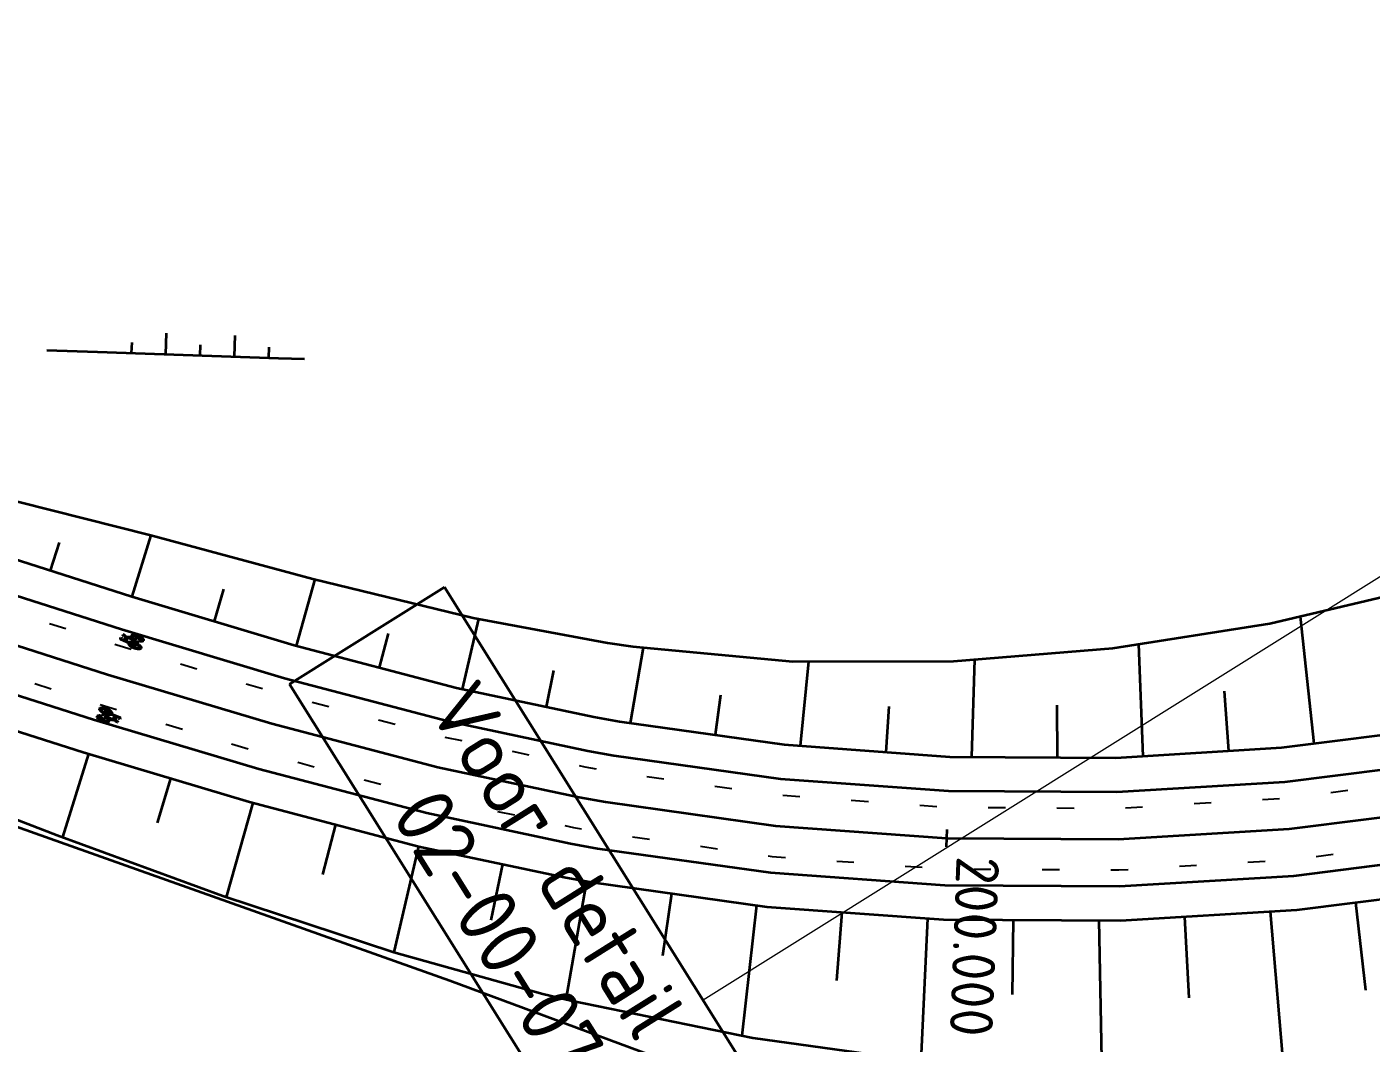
# Model space of a CAD drawing. Header units: metres. Extents: x 134219 to 139178, y 438661 to 444352.
# Drawn here: x 135931 to 136009.4, y 442028.5 to 442087.7 of the extents above; entities that cross this region are included whole.
import ezdxf
from ezdxf.enums import TextEntityAlignment as Align

# ---------------------------------------------------------------- set-up
doc = ezdxf.new("R2010")
doc.units = ezdxf.units.M
doc.linetypes.add('13strp', pattern=[4, 1, -3])
for name, color, linetype, lineweight in [('N-WE-KL-ET_LS_OV-T35', 3, 'Continuous', 35), ('Utd-ondergr-nw', 8, '13strp', 35), ('X-XX-AL-AANPIJLING-G', 7, 'Continuous', 18)]:
    doc.layers.add(name, color=color, linetype=linetype, lineweight=lineweight)
doc.layers.add('Utd-weg-nw', color=8, linetype='Continuous')
doc.styles.add('alm a2ee v011$0$rtw_iso', font='NLCS-ISO.ttf')
doc.styles.add('ISO18', font='NLCS-ISO.ttf')
doc.styles.add('NLCS-ISO', font='NLCS-ISO.ttf')
doc.dimstyles.new('UTD', dxfattribs={"dimtxt": 1.8, "dimasz": 1.8, "dimexe": 0, "dimexo": 0, "dimgap": 0.5, "dimtad": 1, "dimdec": 1, "dimzin": 1, "dimdsep": 46, "dimtxsty": 'ISO18', "dimcen": 2.5, "dimclrd": 256, "dimclre": 256, "dimclrt": 1, "dimadec": 0, "dimazin": 0, "dimtfac": 1, "dimtdec": 1, "dimtmove": 0, "dimatfit": 3, "dimfxl": 0, "dimlwd": -1, "dimlwe": -1, "dimarcsym": 0})

# ---------------------------------------------------------------- blocks, each defined once
blk = doc.blocks.new('Dwm A2 aanvulling$0$fiets_250')
h = blk.add_hatch(color=256)
h.paths.add_polyline_path([(-0.045, 1.35), (-0.07, 1.35), (-0.07, 1.35), (-0.095, 1.35, 0.236068), (-0.119, 1.325), (-0.132, 1.288), (-0.183, 0.766, 0.006813), (-0.189, 0.773, 0.22312), (-0.231, 0.793, 0.22312), (-0.273, 0.773, 0.090648), (-0.327, 0.677, 0.047451), (-0.356, 0.559, 0.035374), (-0.367, 0.396, 0.035374), (-0.356, 0.234, 0.047451), (-0.327, 0.116, 0.090648), (-0.273, 0.02, 0.22312), (-0.231, 0, 0.22312), (-0.189, 0.02, 0.090648), (-0.134, 0.116, 0.047451), (-0.106, 0.234, 0.035374), (-0.095, 0.396, 0.035374), (-0.106, 0.559, 0.047451), (-0.134, 0.677, 0.038864), (-0.153, 0.72), (-0.148, 0.783), (0.017, 0.355), (0.017, 0.297, 0.544665), (0.054, 0.26), (0.11, 0.272, 0.008345), (0.115, 0.234, 0.047451), (0.144, 0.116, 0.090648), (0.198, 0.02, 0.22312), (0.24, 0, 0.22312), (0.282, 0.02, 0.090648), (0.336, 0.116, 0.047451), (0.365, 0.234, 0.035374), (0.376, 0.396, 0.035374), (0.365, 0.559, 0.047451), (0.336, 0.677, 0.090648), (0.282, 0.773, 0.22312), (0.24, 0.793, 0.22312), (0.198, 0.773, 0.006813), (0.192, 0.766), (0.141, 1.04), (0.153, 1.139), (0.166, 1.127), (0.19, 1.239, 0.548946), (0.178, 1.251), (0.091, 1.251), (0.091, 1.201), (0.123, 1.17), (0.116, 1.078), (-0.122, 1.078), (-0.11, 1.214, -0.281777), (-0.07, 1.239), (-0.045, 1.239)])
h.paths.add_polyline_path([(0.104, 0.966), (0.042, 0.458), (0.017, 0.458), (-0.14, 0.868), (-0.132, 0.966)], flags=16)
h.paths.add_polyline_path([(0.128, 0.879), (0.161, 0.717, 0.035986), (0.144, 0.677, 0.047451), (0.115, 0.559, 0.021905), (0.105, 0.458), (0.079, 0.458)], flags=16)
h.paths.add_polyline_path([(-0.205, 0.692, -0.01664), (-0.196, 0.677), (-0.218, 0.508), (-0.243, 0.446), (-0.243, 0.372, 0.720759), (-0.231, 0.359, 0.162278), (-0.218, 0.372), (-0.194, 0.421), (-0.169, 0.545), (-0.164, 0.596, -0.030907), (-0.151, 0.524, -0.028874), (-0.144, 0.396, -0.028874), (-0.151, 0.269, -0.039407), (-0.169, 0.177, -0.080527), (-0.205, 0.1, -0.24906), (-0.231, 0.087, -0.24906), (-0.256, 0.1, -0.080527), (-0.292, 0.177, -0.039407), (-0.31, 0.269, -0.028874), (-0.317, 0.396, -0.028874), (-0.31, 0.524, -0.039407), (-0.292, 0.615, -0.080527), (-0.256, 0.692, -0.24906), (-0.231, 0.706, -0.24906)], flags=16)
h.paths.add_polyline_path([(0.24, 0.706, -0.24906), (0.265, 0.692, -0.080527), (0.301, 0.615, -0.039407), (0.319, 0.524, -0.028874), (0.327, 0.396, -0.028874), (0.319, 0.269, -0.039407), (0.301, 0.177, -0.080527), (0.265, 0.1, -0.24906), (0.24, 0.087, -0.24906), (0.214, 0.1, -0.080527), (0.179, 0.177, -0.039407), (0.161, 0.269, -0.003097), (0.159, 0.283), (0.24, 0.31), (0.265, 0.359), (0.265, 0.433, 0.414214), (0.24, 0.458), (0.155, 0.458, -0.014843), (0.161, 0.524, -0.039407), (0.179, 0.615, -0.080527), (0.214, 0.692, -0.24906)], flags=16)
for points in [[(-0.189, 0.773, 0.22312), (-0.231, 0.793, 0.22312), (-0.273, 0.773, 0.090648), (-0.327, 0.677, 0.047451), (-0.356, 0.559, 0.035374), (-0.367, 0.396, 0.035374), (-0.356, 0.234, 0.047451), (-0.327, 0.116, 0.090648), (-0.273, 0.02, 0.22312), (-0.231, 0, 0.22312), (-0.189, 0.02, 0.090648), (-0.134, 0.116, 0.047451), (-0.106, 0.234, 0.035374), (-0.095, 0.396, 0.035374), (-0.106, 0.559, 0.047451), (-0.134, 0.677, 0.038864), (-0.153, 0.72), (-0.148, 0.783), (0.017, 0.355), (0.017, 0.297, 0.544665), (0.054, 0.26), (0.11, 0.272, 0.008345), (0.115, 0.234, 0.047451), (0.144, 0.116, 0.090648), (0.198, 0.02, 0.22312), (0.24, 0, 0.22312), (0.282, 0.02, 0.090648), (0.336, 0.116, 0.047451), (0.365, 0.234, 0.035374), (0.376, 0.396, 0.035374), (0.365, 0.559, 0.047451), (0.336, 0.677, 0.090648), (0.282, 0.773, 0.22312), (0.24, 0.793, 0.22312), (0.198, 0.773)], [(-0.183, 0.766), (-0.132, 1.288), (-0.119, 1.325, -0.414214), (-0.07, 1.35), (-0.045, 1.35), (-0.045, 1.239), (-0.07, 1.239, 0.281777), (-0.11, 1.214), (-0.122, 1.078), (0.116, 1.078), (0.123, 1.17), (0.091, 1.201), (0.091, 1.251), (0.178, 1.251, -0.548946), (0.19, 1.239), (0.166, 1.127), (0.153, 1.139), (0.141, 1.04), (0.192, 0.766)]]:
    blk.add_lwpolyline(points, format="xyb")
blk.add_lwpolyline([(-0.14, 0.868), (0.017, 0.458), (0.042, 0.458), (0.104, 0.966), (-0.132, 0.966)], close=True)
for points in [[(0.161, 0.717, 0.035986), (0.144, 0.677, 0.047451), (0.115, 0.559, 0.021905), (0.105, 0.458), (0.079, 0.458), (0.128, 0.879)], [(-0.164, 0.596), (-0.169, 0.545), (-0.194, 0.421), (-0.218, 0.372, -0.162278), (-0.231, 0.359, -0.720759), (-0.243, 0.372), (-0.243, 0.446), (-0.218, 0.508), (-0.196, 0.677, 0.01664), (-0.205, 0.692, 0.24906), (-0.231, 0.706, 0.24906), (-0.256, 0.692, 0.080527), (-0.292, 0.615, 0.039407), (-0.31, 0.524, 0.028874), (-0.317, 0.396, 0.028874), (-0.31, 0.269, 0.039407), (-0.292, 0.177, 0.080527), (-0.256, 0.1, 0.24906), (-0.231, 0.087, 0.24906), (-0.205, 0.1, 0.080527), (-0.169, 0.177, 0.039407), (-0.151, 0.269, 0.028874), (-0.144, 0.396, 0.028874), (-0.151, 0.524, 0.030907)], [(0.327, 0.396, 0.028874), (0.319, 0.524, 0.039407), (0.301, 0.615, 0.080527), (0.265, 0.692, 0.24906), (0.24, 0.706, 0.24906), (0.214, 0.692, 0.080527), (0.179, 0.615, 0.039407), (0.161, 0.524, 0.014843), (0.155, 0.458), (0.24, 0.458, -0.414214), (0.265, 0.433), (0.265, 0.359), (0.24, 0.31), (0.159, 0.283, 0.003097), (0.161, 0.269, 0.039407), (0.179, 0.177, 0.080527), (0.214, 0.1, 0.24906), (0.24, 0.087, 0.24906), (0.265, 0.1, 0.080527), (0.301, 0.177, 0.039407), (0.319, 0.269, 0.028874)]]:
    blk.add_lwpolyline(points, format="xyb", close=True)
for centre, start, end in [((-0.425, 0.577), 38.12736, 39.6888), ((0.434, 0.577), 140.3112, 141.87264)]:
    blk.add_arc(centre, 0.307, start, end)

msp = doc.modelspace()

# ---------------------------------------------------------------- linework, layer by layer
at = {"layer": 'N-WE-KL-ET_LS_OV-T35'}
for p, q in [((135946.354, 442049.41), (135955.388, 442055.063)), ((135955.388, 442055.063), (135985.538, 442006.883)), ((135946.354, 442049.41), (135976.505, 442001.23))]:
    msp.add_line(p, q, dxfattribs=at)
at = {"layer": 'Utd-ondergr-nw', "linetype": 'Continuous'}
for p, q in [((135939.152, 442068.636), (135939.194, 442069.864)), ((135943.15, 442068.5), (135943.192, 442069.727)), ((135932.21, 442068.873), (135935.155, 442068.773)), ((135937.153, 442068.704), (135937.174, 442069.318)), ((135941.151, 442068.568), (135941.172, 442069.182)), ((135945.149, 442068.432), (135945.17, 442069.045)), ((135935.155, 442068.773), (135945.712, 442068.413)), ((135945.712, 442068.413), (135947.228, 442068.361))]:
    msp.add_line(p, q, dxfattribs=at)
at = {"layer": 'Utd-ondergr-nw', "color": 7, "linetype": 'Continuous'}
msp.add_line((135984.677, 442040.928), (135984.638, 442039.928), dxfattribs=at)
at = {"layer": 'Utd-ondergr-nw', "linetype": 'Continuous', "flags": 128}
for points in [[(135838.894, 442073.541), (135844.351, 442072.739), (135882.071, 442058.385), (135913.247, 442047.199), (135955.706, 442032.136), (135996.918, 442016.843), (136007.669, 442013.327)], [(135927.675, 442057.537), (135937.16, 442054.509), (135946.619, 442051.673), (135956.091, 442049.19), (135964.102, 442047.489), (135965.6, 442047.22), (135975.188, 442045.876), (135984.844, 442045.174), (135994.525, 442045.117), (136004.189, 442045.705), (136013.169, 442046.836), (136013.792, 442046.935), (136022.469, 442048.615), (136023.292, 442048.802), (136032.702, 442051.277), (136042.062, 442054.224), (136051.404, 442057.484), (136058.765, 442060.162), (136060.776, 442060.898), (136070.167, 442064.334), (136073.589, 442065.585)], [(135927.061, 442055.634), (135936.563, 442052.6), (135946.072, 442049.749), (135955.629, 442047.244), (135963.738, 442045.523), (135965.256, 442045.25), (135974.976, 442043.888), (135984.765, 442043.176), (135994.58, 442043.118), (136004.377, 442043.714), (136013.481, 442044.86), (136014.112, 442044.961), (136022.909, 442046.664), (136023.743, 442046.854), (136033.262, 442049.357), (136042.697, 442052.327), (136052.081, 442055.602), (136059.452, 442058.284), (136061.463, 442059.02), (136070.854, 442062.455), (136074.652, 442063.845)], [(135926.216, 442053.017), (135935.742, 442049.975), (135945.321, 442047.104), (135954.993, 442044.568), (135963.237, 442042.819), (135964.784, 442042.541), (135974.686, 442041.153), (135984.657, 442040.428), (135994.655, 442040.369), (136004.635, 442040.976), (136013.909, 442042.144), (136014.552, 442042.246), (136023.513, 442043.981), (136024.363, 442044.175), (136034.033, 442046.717), (136043.57, 442049.72), (136053.012, 442053.015), (136060.397, 442055.701), (136062.408, 442056.437), (136071.799, 442059.873), (136076.025, 442061.419), (136076.113, 442061.451)], [(135928.635, 442060.512), (135938.276, 442058.08), (135947.72, 442055.551), (135957.059, 442053.268), (135964.901, 442051.805), (135966.361, 442051.589), (135975.702, 442050.715), (135985.063, 442050.752), (135994.35, 442051.495), (136003.506, 442052.939), (136011.895, 442054.914)], [(135925.372, 442050.4), (135934.922, 442047.351), (135944.57, 442044.458), (135954.358, 442041.893), (135962.736, 442040.115), (135964.312, 442039.832), (135974.395, 442038.418), (135984.549, 442037.68), (135994.731, 442037.62), (136004.893, 442038.238), (136014.338, 442039.427), (136014.992, 442039.532), (136024.118, 442041.298), (136024.982, 442041.495), (136034.803, 442044.077), (136044.444, 442047.112), (136053.943, 442050.427), (136061.342, 442053.119), (136063.353, 442053.855), (136072.744, 442057.29), (136076.97, 442058.836), (136077.575, 442059.058)], [(135938.272, 442058.081), (135937.166, 442054.507)], [(135924.757, 442048.496), (135934.325, 442045.442), (135944.023, 442042.534), (135953.896, 442039.947), (135962.372, 442038.148), (135963.968, 442037.861), (135974.183, 442036.43), (135984.471, 442035.682), (135994.786, 442035.621), (136005.081, 442036.247), (136014.649, 442037.452), (136015.312, 442037.558), (136024.557, 442039.347), (136025.433, 442039.547), (136035.363, 442042.157), (136045.079, 442045.216), (136054.62, 442048.545), (136062.029, 442051.241), (136064.04, 442051.976), (136073.431, 442055.412), (136077.657, 442056.958), (136078.638, 442057.317)], [(135932.925, 442057.663), (135932.402, 442056.028)], [(135947.834, 442055.523), (135946.745, 442051.64)], [(135942.513, 442054.934), (135941.955, 442053.071)], [(135957.375, 442053.209), (135956.421, 442049.12)], [(136005.269, 442053.354), (136006.066, 442045.941)], [(135952.101, 442052.363), (135951.581, 442050.372)], [(135995.849, 442051.731), (135996.098, 442045.213)], [(135966.967, 442051.532), (135966.22, 442047.133)], [(135986.277, 442050.849), (135986.103, 442045.167)], [(135961.744, 442050.197), (135961.312, 442048.082)], [(135976.618, 442050.719), (135976.128, 442045.808)], [(135971.482, 442048.76), (135971.17, 442046.44)], [(136000.833, 442048.997), (136001.087, 442045.516)], [(135981.285, 442048.092), (135981.113, 442045.446)], [(135991.089, 442048.185), (135991.101, 442045.137)], [(135933.145, 442040.485), (135934.648, 442045.345)], [(135923.383, 442044.237), (135932.813, 442040.607), (135942.469, 442037.061), (135952.433, 442033.784), (135961.115, 442031.357), (135962.764, 442030.953), (135973.37, 442028.779), (135984.142, 442027.295)], [(135938.664, 442041.326), (135939.437, 442043.909)], [(135942.689, 442036.989), (135944.228, 442042.481)], [(135948.303, 442038.303), (135949.064, 442041.213)], [(135952.452, 442033.779), (135953.901, 442039.946)], [(135958.112, 442035.647), (135958.791, 442038.908)], [(135962.476, 442031.024), (135963.69, 442037.911)], [(135968.121, 442033.584), (135968.639, 442037.207)], [(136009.103, 442031.562), (136008.505, 442036.678)], [(135972.751, 442028.906), (135973.589, 442036.513)], [(135978.263, 442032.129), (135978.572, 442036.111)], [(136004.366, 442026.283), (136003.534, 442036.153)], [(135983.181, 442027.427), (135983.557, 442035.748)], [(135988.499, 442031.311), (135988.554, 442035.658)], [(135993.729, 442026.558), (135993.552, 442035.628)], [(135998.791, 442031.116), (135998.546, 442035.849)]]:
    msp.add_lwpolyline(points, dxfattribs=at)
at = {"layer": 'Utd-weg-nw', "linetype": '13strp', "flags": 128}
for points in [[(135840.776, 442081.696), (135850.514, 442079.111), (135860.131, 442076.208), (135869.262, 442073.288), (135869.669, 442073.157), (135879.185, 442070.086), (135888.702, 442067.014), (135898.219, 442063.943), (135902.667, 442062.508), (135907.736, 442060.872), (135917.252, 442057.801), (135926.482, 442054.822), (135926.769, 442054.73), (135936.28, 442051.693), (135945.813, 442048.835), (135955.409, 442046.32), (135963.565, 442044.589), (135965.093, 442044.314), (135974.876, 442042.943), (135984.728, 442042.227), (135994.606, 442042.168), (136004.466, 442042.768), (136013.629, 442043.922), (136014.264, 442044.023), (136023.118, 442045.737), (136023.957, 442045.928), (136033.528, 442048.445), (136042.999, 442051.427), (136052.402, 442054.708), (136059.779, 442057.392), (136061.789, 442058.128), (136071.181, 442061.563), (136075.157, 442063.018)], [(135839.931, 442078.197), (135849.522, 442075.65), (135859.052, 442072.774), (135868.156, 442069.862), (135868.563, 442069.731), (135878.08, 442066.66), (135887.597, 442063.588), (135897.113, 442060.517), (135901.562, 442059.082), (135906.63, 442057.446), (135916.147, 442054.375), (135925.376, 442051.396), (135925.663, 442051.304), (135935.205, 442048.257), (135944.829, 442045.372), (135954.578, 442042.817), (135962.909, 442041.049), (135964.475, 442040.768), (135974.495, 442039.363), (135984.587, 442038.629), (135994.705, 442038.57), (136004.804, 442039.184), (136014.19, 442040.366), (136014.84, 442040.47), (136023.909, 442042.225), (136024.768, 442042.421), (136034.537, 442044.989), (136044.142, 442048.013), (136053.621, 442051.321), (136061.015, 442054.011), (136063.026, 442054.747), (136072.418, 442058.182), (136076.644, 442059.728), (136077.07, 442059.884)]]:
    msp.add_lwpolyline(points, dxfattribs=at)

# ---------------------------------------------------------------- block references
at = {"layer": 'Utd-ondergr-nw', "linetype": 'Continuous'}
for p, rotation in [((135937.797, 442051.74), 72.4965720407876), ((135935.192, 442047.739), 252.342847347446)]:
    msp.add_blockref('Dwm A2 aanvulling$0$fiets_250', p, dxfattribs=dict(at, rotation=rotation))

# ---------------------------------------------------------------- texts
at = {"layer": 'N-WE-KL-ET_LS_OV-T35', "style": 'NLCS-ISO'}
for s, p in [('Voor detail zie tek.nr.', (135966.536, 442028.516)), ('02-00-075VS bl. 3', (135962.199, 442025.801))]:
    msp.add_text(s, height=3.5, rotation=302.03793, dxfattribs=at).set_placement(p, align=Align.CENTER)
at = {"layer": 'Utd-ondergr-nw', "color": 7, "style": 'alm a2ee v011$0$rtw_iso'}
msp.add_text('200.000', height=2.5, rotation=267.75129, dxfattribs=at).set_placement((135985.243, 442039.404))

# ---------------------------------------------------------------- leaders
at = {"layer": 'X-XX-AL-AANPIJLING-G'}
msp.add_leader([(136061.142, 442087.719), (135970.463, 442030.973)], dimstyle='UTD', override={"dimasz": 3.5, "dimfxl": 0}, dxfattribs=at)

doc.saveas('drawing.dxf')
